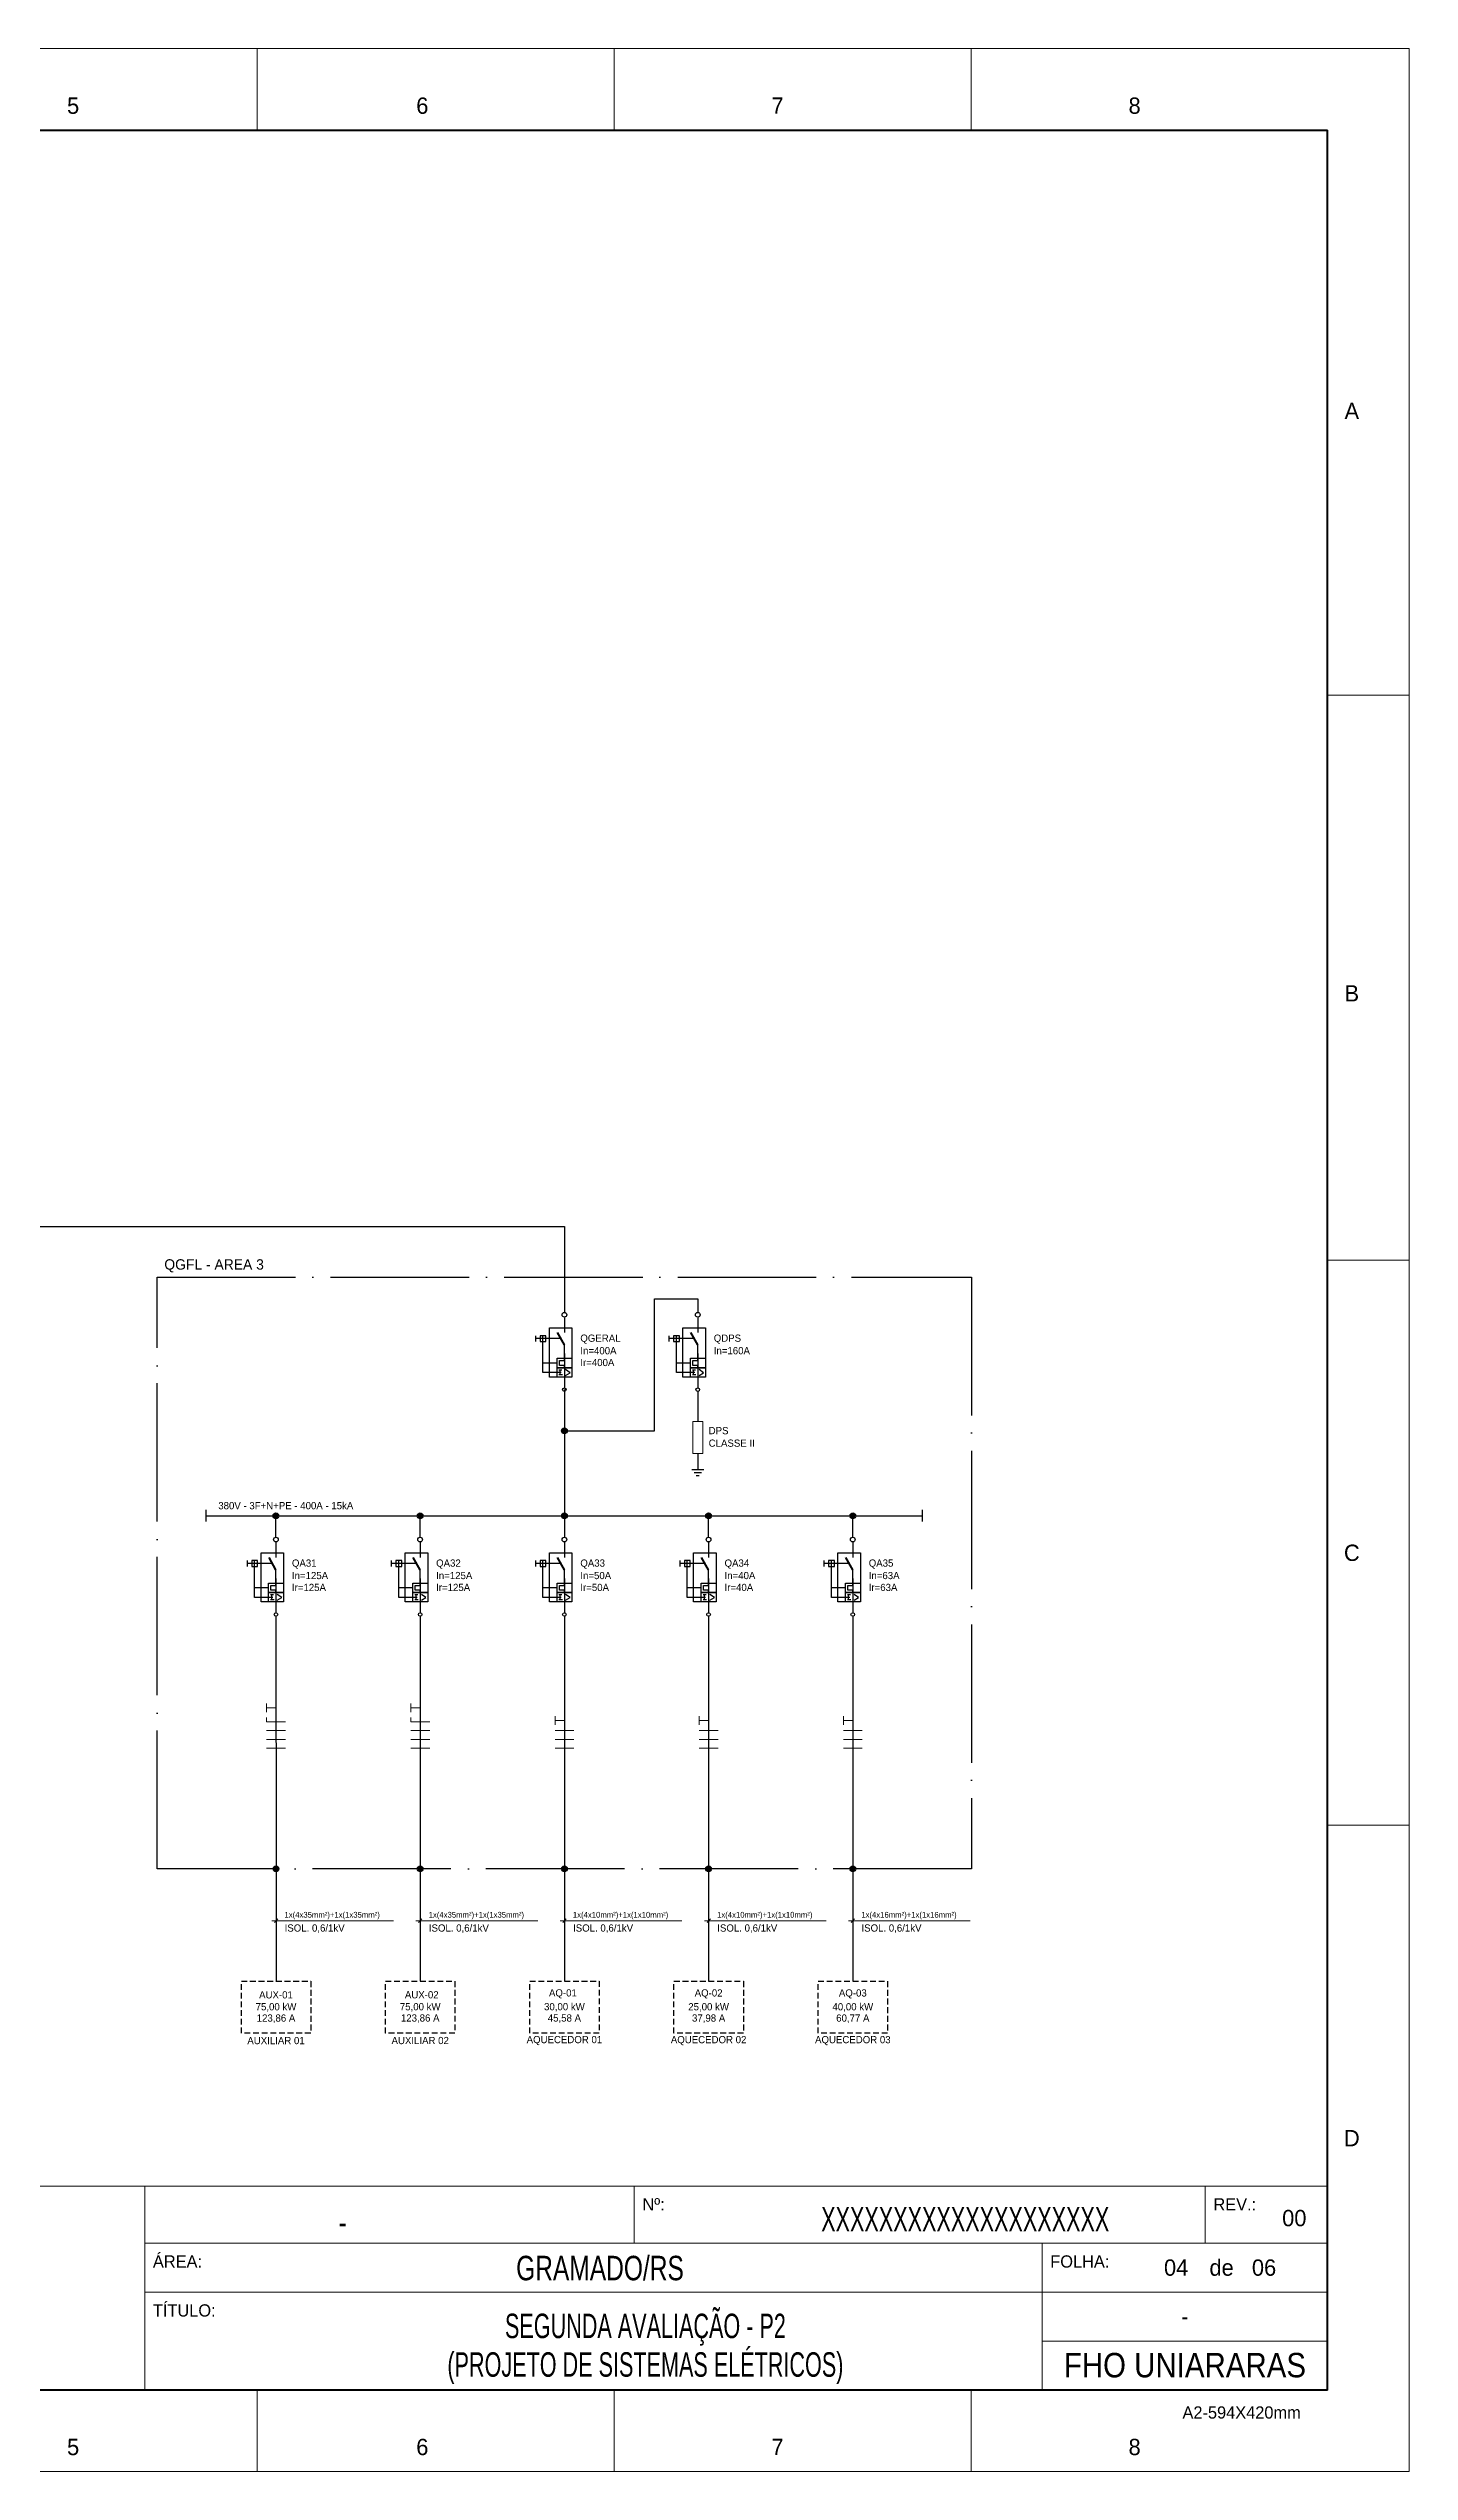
# Model space of a CAD drawing. Header units: millimetres. Extents: x 0 to 3814, y 0 to 420.
# Drawn here: x 2290.1 to 2526, y 0.1 to 420.1 of the extents above; entities that cross this region are included whole.
import ezdxf
from ezdxf.enums import TextEntityAlignment as Align

# ---------------------------------------------------------------- set-up
doc = ezdxf.new("R2010")
doc.units = ezdxf.units.MM
doc.linetypes.add('ACAD_ISO04W100', pattern=[30, 24, -3, 0, -3])
doc.linetypes.add('DASHEDX2', pattern=[1.5, 1, -0.5])
for name, color, linetype in [('CABOS', 7, 'Continuous'), ('CAIXA DE IDENT.', 7, 'ACAD_ISO04W100'), ('COMPONENTES', 7, 'Continuous'), ('PDF2_E-TXT20', 7, 'Continuous'), ('ROTAS', 1, 'Continuous'), ('Texto capa', 7, 'Continuous'), ('TEXTO DES.', 7, 'Continuous'), ('TRACEJADO', 7, 'DASHEDX2')]:
    doc.layers.add(name, color=color, linetype=linetype)
doc.styles.add('Style-INTL_ENGINEERING', font='INTL_ENGINEERING.shx')

# ---------------------------------------------------------------- blocks, each defined once
blk = doc.blocks.new('DISJ. CX. MOLDADA')
at = {"layer": 'COMPONENTES', "lineweight": 30}
for points in [[(6109.6, -961.1), (6109.6, -966), (6109.6, -968.1)], [(6096.4, -972.3), (6096.4, -969.6)], [(6108, -970.9), (6096.4, -970.9)], [(6108.2, -986.6), (6099.7, -986.6), (6099.7, -969.6)], [(6109.6, -984.4), (6109.6, -983.3), (6107.3, -983.3), (6107.3, -981.1), (6109.6, -981.1), (6109.6, -980), (6109.6, -973.8)], [(6106.2, -982.2), (6099.7, -982.2)], [(6107.1, -985.3), (6108.5, -985.3)], [(6107.7, -987.5), (6107.7, -985.3)], [(6109.6, -977.8), (6109.6, -993.8)], [(6110.2, -987.9), (6112.3, -986.7), (6110.2, -985.2)], [(6107.1, -987.5), (6108.7, -987.5)]]:
    blk.add_lwpolyline(points, dxfattribs=at)
for points in [[(6101.1, -969.6), (6098.4, -969.6), (6098.4, -972.3), (6101.1, -972.3)], [(6113.1, -988.7), (6102.7, -988.7), (6102.7, -966), (6113.1, -966)], [(6106.2, -980), (6113.1, -980), (6113.1, -984.4), (6106.2, -984.4)], [(6106.2, -984.4), (6113.1, -984.4), (6113.1, -988.7), (6106.2, -988.7)]]:
    blk.add_lwpolyline(points, close=True, dxfattribs=at)
at = {"layer": 'COMPONENTES', "lineweight": 50}
blk.add_lwpolyline([(6109.6, -973.8), (6106.4, -968.1)], dxfattribs=at)
at = {"layer": 'COMPONENTES', "lineweight": 30}
for centre, radius in [((6109.6, -959.9), 1.08), ((6109.6, -994.5), 0.826)]:
    blk.add_circle(centre, radius, dxfattribs=at)
blk = doc.blocks.new('DPS')
at = {"layer": 'COMPONENTES', "lineweight": 9}
blk.add_lwpolyline([(6107.4, -1001.6), (6111.9, -1001.6), (6111.9, -1016.3), (6107.4, -1016.3)], close=True, dxfattribs=at)
at = {"layer": 'COMPONENTES', "lineweight": 30}
for points in [[(6109.6, -1016.3), (6109.6, -1023.9)], [(6112.4, -1023.9), (6106.9, -1023.9)], [(6111.3, -1025.3), (6107.9, -1025.3)], [(6110.2, -1026.7), (6108.9, -1026.7)]]:
    blk.add_lwpolyline(points, dxfattribs=at)

msp = doc.modelspace()

# ---------------------------------------------------------------- hatches: boundary and pattern name
at = {"layer": 'ROTAS'}
h = msp.add_hatch(color=256, dxfattribs=at)
h.dxf.hatch_style = 1
h.paths.add_polyline_path([(2379.01, 180.48, 1), (2380.01, 180.48, 1)])
h = msp.add_hatch(color=256, dxfattribs=at)
h.dxf.hatch_style = 1
h.paths.add_polyline_path([(2329.01, 165.74, 1), (2330.01, 165.74, 1)])
h = msp.add_hatch(color=256, dxfattribs=at)
h.dxf.hatch_style = 1
h.paths.add_polyline_path([(2354.02, 165.74, 1), (2355.02, 165.74, 1)])
h = msp.add_hatch(color=256, dxfattribs=at)
h.dxf.hatch_style = 1
h.paths.add_polyline_path([(2379.01, 165.74, 1), (2380.01, 165.74, 1)])
h = msp.add_hatch(color=256, dxfattribs=at)
h.dxf.hatch_style = 1
h.paths.add_polyline_path([(2404.01, 165.74, 1), (2405.01, 165.74, 1)])
h = msp.add_hatch(color=256, dxfattribs=at)
h.dxf.hatch_style = 1
h.paths.add_polyline_path([(2429.02, 165.74, 1), (2430.02, 165.74, 1)])
h = msp.add_hatch(color=256, dxfattribs=at)
h.dxf.hatch_style = 1
h.paths.add_polyline_path([(2329.02, 104.54, 1), (2330.02, 104.54, 1)])
h = msp.add_hatch(color=256, dxfattribs=at)
h.dxf.hatch_style = 1
h.paths.add_polyline_path([(2354.02, 104.54, 1), (2355.02, 104.54, 1)])
h = msp.add_hatch(color=256, dxfattribs=at)
h.dxf.hatch_style = 1
h.paths.add_polyline_path([(2379.02, 104.54, 1), (2380.02, 104.54, 1)])
h = msp.add_hatch(color=256, dxfattribs=at)
h.dxf.hatch_style = 1
h.paths.add_polyline_path([(2404.02, 104.54, 1), (2405.02, 104.54, 1)])
h = msp.add_hatch(color=256, dxfattribs=at)
h.dxf.hatch_style = 1
h.paths.add_polyline_path([(2429.02, 104.54, 1), (2430.02, 104.54, 1)])

# ---------------------------------------------------------------- linework, layer by layer
at = {"color": 7, "linetype": 'Continuous', "lineweight": 0}
for p, q in [((2525.98, 420.1), (1931.98, 420.1)), ((2326.27, 405.95), (2326.27, 420.1)), ((2388.14, 405.95), (2388.14, 420.1)), ((2450.02, 405.95), (2450.02, 420.1)), ((2525.98, 0.05), (2525.98, 420.1)), ((2511.89, 308.01), (2526.04, 308.01)), ((2511.89, 210.07), (2526.04, 210.07)), ((2511.89, 112.13), (2526.04, 112.13)), ((2257.26, 49.55), (2511.84, 49.55)), ((2306.76, 49.55), (2306.76, 14.26)), ((2490.62, 49.55), (2490.62, 39.65)), ((2511.84, 39.65), (2306.76, 39.65)), ((2462.34, 39.65), (2462.34, 14.26)), ((2511.84, 31.17), (2306.76, 31.17)), ((2462.34, 22.68), (2511.84, 22.68)), ((2326.27, 14.2), (2326.27, 0.05)), ((2388.14, 14.2), (2388.14, 0.05)), ((2450.02, 14.2), (2450.02, 0.05)), ((2525.98, 0.05), (1931.98, 0.05))]:
    msp.add_line(p, q, dxfattribs=at)
at = {"color": 7, "linetype": 'Continuous', "lineweight": 40}
for p, q in [((1967.34, 405.95), (2511.84, 405.95)), ((2511.84, 14.17), (2511.84, 405.95)), ((2511.84, 14.16), (1967.34, 14.16))]:
    msp.add_line(p, q, dxfattribs=at)
at = {"layer": 'CAIXA DE IDENT.'}
msp.add_lwpolyline([(2308.89, 207.11), (2450.12, 207.11), (2450.12, 104.54), (2308.89, 104.54)], close=True, dxfattribs=at)
at = {"layer": 'PDF2_E-TXT20', "lineweight": 9}
for points in [[(2327.89, 133.2), (2327.89, 131.68)], [(2327.89, 132.43), (2329.52, 132.43)], [(2327.89, 130.76), (2327.89, 130)], [(2352.89, 133.2), (2352.89, 131.68)], [(2352.89, 132.43), (2354.52, 132.43)], [(2352.89, 130.76), (2352.89, 130)], [(2377.89, 130.99), (2377.89, 129.48)], [(2377.89, 130.23), (2379.52, 130.23)], [(2402.89, 130.99), (2402.89, 129.48)], [(2402.89, 130.23), (2404.52, 130.23)], [(2427.89, 131), (2427.89, 129.49)], [(2427.89, 130.24), (2429.52, 130.24)], [(2327.89, 130), (2331.16, 130)], [(2327.89, 128.49), (2331.16, 128.49)], [(2331.16, 126.97), (2327.89, 126.97), (2331.16, 126.97)], [(2352.89, 130), (2356.16, 130)], [(2352.89, 128.49), (2356.16, 128.49)], [(2356.16, 126.97), (2352.89, 126.97), (2356.16, 126.97)], [(2377.89, 128.49), (2381.16, 128.49)], [(2381.16, 126.97), (2377.89, 126.97), (2381.16, 126.97)], [(2402.89, 128.49), (2406.16, 128.49)], [(2406.16, 126.97), (2402.89, 126.97), (2406.16, 126.97)], [(2427.89, 128.5), (2431.16, 128.5)], [(2431.16, 126.98), (2427.89, 126.98), (2431.16, 126.98)], [(2331.16, 125.45), (2327.89, 125.45), (2331.16, 125.45)], [(2356.16, 125.45), (2352.89, 125.45), (2356.16, 125.45)], [(2381.16, 125.45), (2377.89, 125.45), (2381.16, 125.45)], [(2406.16, 125.45), (2402.89, 125.45), (2406.16, 125.45)], [(2431.16, 125.46), (2427.89, 125.46), (2431.16, 125.46)]]:
    msp.add_lwpolyline(points, dxfattribs=at)
at = {"layer": 'ROTAS'}
for p, q in [((2271.24, 215.89), (2379.51, 215.89)), ((2379.51, 215.89), (2379.51, 200.97)), ((2395.14, 180.48), (2395.14, 203.33)), ((2395.14, 203.33), (2402.64, 203.33)), ((2402.64, 203.33), (2402.64, 200.97)), ((2379.51, 187.6), (2379.51, 161.98)), ((2379.51, 180.48), (2395.14, 180.48)), ((2317.4, 164.74), (2317.4, 166.74)), ((2317.4, 165.74), (2441.61, 165.74)), ((2329.51, 161.98), (2329.51, 165.74)), ((2354.52, 161.98), (2354.52, 165.74)), ((2404.51, 161.98), (2404.51, 165.74)), ((2429.52, 161.98), (2429.52, 165.74)), ((2441.61, 164.74), (2441.61, 166.74)), ((2329.51, 148.3), (2329.52, 104.54)), ((2354.51, 148.3), (2354.52, 104.54)), ((2379.51, 148.3), (2379.52, 104.54)), ((2404.51, 148.3), (2404.52, 104.54)), ((2429.51, 148.3), (2429.52, 104.54)), ((2329.52, 104.54), (2329.52, 85.03)), ((2354.52, 104.55), (2354.52, 85.04)), ((2379.52, 104.56), (2379.52, 85.05)), ((2404.52, 104.54), (2404.52, 85.03)), ((2429.52, 104.54), (2429.52, 85.03))]:
    msp.add_line(p, q, dxfattribs=at)
at = {"layer": 'ROTAS', "lineweight": 30}
msp.add_lwpolyline([(2402.64, 187.29), (2402.64, 182.04)], dxfattribs=at)
at = {"layer": 'ROTAS', "lineweight": 9}
for points in [[(2328.79, 95.52), (2349.89, 95.52)], [(2329.24, 95.2), (2329.82, 95.85)], [(2353.79, 95.52), (2374.89, 95.52)], [(2354.24, 95.2), (2354.82, 95.85)], [(2378.79, 95.52), (2399.89, 95.52)], [(2379.24, 95.2), (2379.82, 95.85)], [(2403.79, 95.52), (2424.89, 95.52)], [(2404.24, 95.2), (2404.82, 95.85)], [(2428.79, 95.52), (2449.89, 95.52)], [(2429.23, 95.2), (2429.81, 95.85)]]:
    msp.add_lwpolyline(points, dxfattribs=at)
at = {"layer": 'ROTAS'}
for centre in [(2379.51, 180.48), (2329.51, 165.74), (2354.52, 165.74), (2379.51, 165.74), (2404.51, 165.74), (2429.52, 165.74), (2329.52, 104.54), (2354.52, 104.54), (2379.52, 104.54), (2404.52, 104.54), (2429.52, 104.54)]:
    msp.add_circle(centre, 0.5, dxfattribs=at)
at = {"layer": 'Texto capa', "color": 7, "linetype": 'Continuous', "lineweight": 0}
msp.add_line((2391.62, 49.55), (2391.62, 39.65), dxfattribs=at)
at = {"layer": 'TRACEJADO'}
for points in [[(2323.51, 85.03), (2335.54, 85.03), (2335.54, 76.03), (2323.51, 76.03)], [(2348.51, 85.04), (2360.54, 85.04), (2360.54, 76.04), (2348.51, 76.04)], [(2373.51, 85.05), (2385.54, 85.05), (2385.54, 76.05), (2373.51, 76.05)], [(2398.51, 85.03), (2410.54, 85.03), (2410.54, 76.03), (2398.51, 76.03)], [(2423.51, 85.03), (2435.54, 85.03), (2435.54, 76.03), (2423.51, 76.03)]]:
    msp.add_lwpolyline(points, close=True, dxfattribs=at)

# ---------------------------------------------------------------- block references
at = {"layer": 'COMPONENTES', "xscale": 0.375, "yscale": 0.375, "zscale": 0.375}
for name, p in [('DISJ. CX. MOLDADA', (88.41, 560.54)), ('DISJ. CX. MOLDADA', (111.54, 560.54)), ('DPS', (111.53, 557.65)), ('DISJ. CX. MOLDADA', (38.41, 521.56)), ('DISJ. CX. MOLDADA', (63.41, 521.56)), ('DISJ. CX. MOLDADA', (88.41, 521.56)), ('DISJ. CX. MOLDADA', (113.41, 521.56)), ('DISJ. CX. MOLDADA', (138.41, 521.56))]:
    msp.add_blockref(name, p, dxfattribs=at)

# ---------------------------------------------------------------- texts
at = {"color": 7, "linetype": 'Continuous', "lineweight": 0, "style": 'Style-INTL_ENGINEERING'}
for s, height, p in [('5', 2.83, (2294.35, 410.18)), ('6', 2.83, (2354.89, 410.18)), ('7', 2.83, (2416.46, 410.18)), ('8', 2.83, (2478.37, 410.18)), ('A', 2.83, (2516.03, 357.26)), ('B', 2.83, (2516.03, 256.3)), ('C', 2.83, (2516.03, 159.32)), ('D', 2.83, (2516.03, 57.84)), ('A2-594X420mm', 2.1214, (2496.92, 10.29)), ('5', 2.83, (2294.35, 4.31)), ('6', 2.83, (2354.89, 4.31)), ('7', 2.83, (2416.46, 4.31)), ('8', 2.83, (2478.37, 4.31))]:
    msp.add_text(s, height=height, dxfattribs=at).set_placement(p, align=Align.MIDDLE_CENTER)
at = {"layer": 'CABOS', "style": 'Style-INTL_ENGINEERING'}
for s, height, p in [('1x(4x35mm²)+1x(1x35mm²)', 1, (2330.99, 96.07)), ('1x(4x35mm²)+1x(1x35mm²)', 1, (2355.99, 96.07)), ('1x(4x10mm²)+1x(1x10mm²)', 1, (2380.99, 96.07)), ('1x(4x10mm²)+1x(1x10mm²)', 1, (2405.99, 96.07)), ('1x(4x16mm²)+1x(1x16mm²)', 1, (2430.99, 96.07)), ('ISOL. 0,6/1kV', 1.25, (2331.02, 93.65)), ('ISOL. 0,6/1kV', 1.25, (2356.02, 93.65)), ('ISOL. 0,6/1kV', 1.25, (2381.02, 93.65)), ('ISOL. 0,6/1kV', 1.25, (2406.02, 93.65)), ('ISOL. 0,6/1kV', 1.25, (2431.02, 93.65))]:
    msp.add_text(s, height=height, dxfattribs=at).set_placement(p)
at = {"layer": 'CABOS', "char_height": 1.25, "style": 'Style-INTL_ENGINEERING'}
for s, insert, attachment_point in [('75,00 kW', (2329.52, 79.77), 8), ('AUX-01', (2329.52, 82.05), 8), ('75,00 kW', (2354.52, 79.78), 8), ('AUX-02', (2354.79, 82.06), 8), ('30,00 kW', (2379.52, 79.78), 8), ('AQ-01', (2379.26, 82.06), 8), ('25,00 kW', (2404.52, 79.77), 8), ('AQ-02', (2404.52, 82.05), 8), ('40,00 kW', (2429.52, 79.77), 8), ('AQ-03', (2429.52, 82.05), 8), ('123,86 A', (2329.52, 77.81), 8), ('123,86 A', (2354.52, 77.82), 8), ('45,58 A', (2379.52, 77.82), 8), ('37,98 A', (2404.52, 77.81), 8), ('60,77 A', (2429.52, 77.81), 8), ('AUXILIAR 01', (2329.52, 74.75), 5), ('AUXILIAR 02', (2354.52, 74.76), 5), ('AQUECEDOR 01', (2379.52, 74.76), 5), ('AQUECEDOR 02', (2404.52, 74.75), 5), ('AQUECEDOR 03', (2429.52, 74.75), 5)]:
    msp.add_mtext(s, dxfattribs=dict(at, insert=insert, attachment_point=attachment_point))
at = {"layer": 'Texto capa', "color": 7, "linetype": 'Continuous', "lineweight": 0, "style": 'Style-INTL_ENGINEERING'}
for s, p in [('Nº:', (2393.04, 45.31)), ('REV.:', (2492.04, 45.31)), ('ÁREA:', (2308.18, 35.41)), ('FOLHA:', (2463.75, 35.41)), ('TÍTULO:', (2308.18, 26.92))]:
    msp.add_text(s, height=2.121, dxfattribs=at).set_placement(p)
at = {"layer": 'Texto capa', "color": 7, "linetype": 'Continuous', "lineweight": 40, "style": 'Style-INTL_ENGINEERING'}
for s, height, width, p in [('XXXXXXXXXXXXXXXXXXXX', 4.2429, 0.66, (2449.01, 43.79)), ('GRAMADO/RS', 4.243, 0.75, (2385.69, 35.41)), ('SEGUNDA AVALIAÇÃO - P2 ', 4.2429, 0.66, (2394.08, 25.23)), ('(PROJETO DE SISTEMAS ELÉTRICOS) ', 4.2429, 0.66, (2394.08, 18.52))]:
    msp.add_text(s, height=height, dxfattribs=dict(at, width=width)).set_placement(p, align=Align.MIDDLE)
at = {"layer": 'Texto capa', "color": 7, "linetype": 'Continuous', "lineweight": 0, "style": 'Style-INTL_ENGINEERING'}
for s, p in [('00', (2506.06, 43.99)), ('04', (2485.57, 35.41)), ('de', (2493.45, 35.41)), ('06', (2500.81, 35.41))]:
    msp.add_text(s, height=2.829, dxfattribs=at).set_placement(p, align=Align.MIDDLE_CENTER)
at = {"layer": 'Texto capa', "color": 7, "linetype": 'Continuous', "lineweight": 0, "style": 'Style-INTL_ENGINEERING', "width": 0.9}
msp.add_text('-', height=2.83, dxfattribs=at).set_placement((2487.09, 26.92), align=Align.MIDDLE_CENTER)
at = {"layer": 'Texto capa', "color": 7, "linetype": 'Continuous', "lineweight": 40, "style": 'Style-INTL_ENGINEERING', "width": 0.9}
msp.add_text('FHO UNIARARAS', height=4.2429, dxfattribs=at).set_placement((2487.09, 18.5), align=Align.MIDDLE_CENTER)
at = {"layer": 'Texto capa', "color": 7, "linetype": 'Continuous', "lineweight": 40, "insert": (2340.4, 41.14), "char_height": 4.2429, "attachment_point": 7, "line_spacing_factor": 0.6, "style": 'Style-INTL_ENGINEERING'}
msp.add_mtext('{\\W0.7333;-}', dxfattribs=at)
at = {"layer": 'TEXTO DES.', "style": 'Style-INTL_ENGINEERING'}
for s, p in [('QGERAL', (2382.28, 195.9)), ('In=400A', (2382.28, 193.73)), ('QDPS', (2405.41, 195.9)), ('In=160A', (2405.41, 193.73)), ('Ir=400A', (2382.28, 191.68)), ('DPS', (2404.53, 179.87)), ('CLASSE II', (2404.53, 177.7)), ('QA31', (2332.28, 156.91)), ('In=125A', (2332.28, 154.75)), ('QA32', (2357.28, 156.91)), ('In=125A', (2357.28, 154.75)), ('QA33', (2382.28, 156.91)), ('In=50A', (2382.28, 154.75)), ('QA34', (2407.28, 156.91)), ('In=40A', (2407.28, 154.75)), ('QA35', (2432.28, 156.91)), ('In=63A', (2432.28, 154.75)), ('Ir=125A', (2332.28, 152.69)), ('Ir=125A', (2357.28, 152.69)), ('Ir=50A', (2382.28, 152.69)), ('Ir=40A', (2407.28, 152.69)), ('Ir=63A', (2432.28, 152.69))]:
    msp.add_text(s, height=1.25, dxfattribs=at).set_placement(p)
for s, insert, char_height, attachment_point in [('QGFL - AREA 3', (2310.16, 207.91), 1.8, 7), ('380V - 3F+N+PE - 400A - 15kA', (2319.51, 167.48), 1.25, 4)]:
    msp.add_mtext(s, dxfattribs=dict(at, insert=insert, char_height=char_height, attachment_point=attachment_point))

doc.saveas('drawing.dxf')
